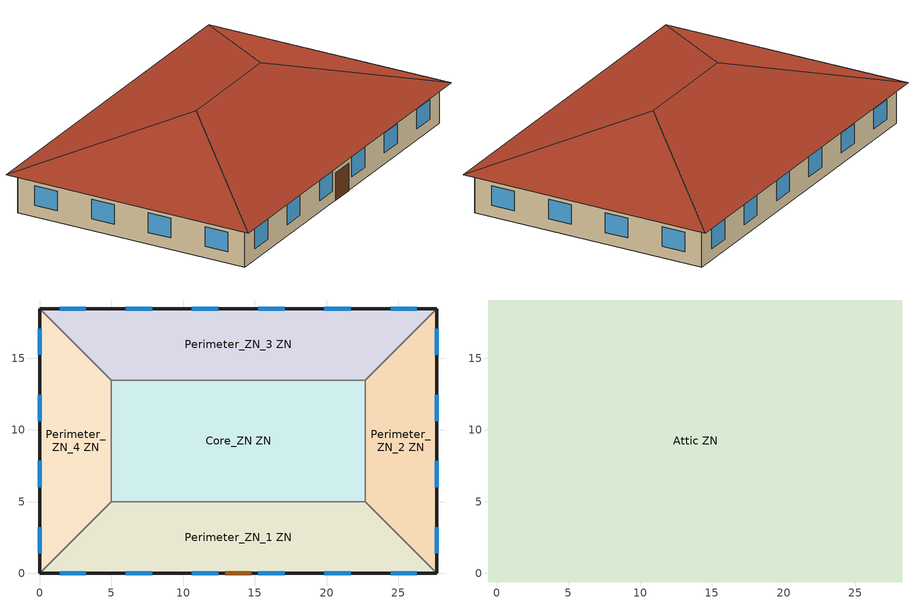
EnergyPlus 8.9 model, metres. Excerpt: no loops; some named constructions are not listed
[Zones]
Core_ZN ZN
 floor ground (Typical Insulated Carpeted 6in Slab Floor): 22.69,13.46 22.69,5 5,5 5,13.46 z0
 wall to Perimeter_ZN_2 ZN (Typical Interior Wall): 22.69,5 22.69,13.46 z0:3.05
 wall to Perimeter_ZN_3 ZN (Typical Interior Wall): 22.69,13.46 5,13.46 z0:3.05
 wall to Perimeter_ZN_1 ZN (Typical Interior Wall): 5,5 22.69,5 z0:3.05
 wall to Perimeter_ZN_4 ZN (Typical Interior Wall): 5,13.46 5,5 z0:3.05
Perimeter_ZN_1 ZN
 floor ground (Typical Insulated Carpeted 6in Slab Floor): 22.69,5 27.69,0 0,0 5,5 z0
 wall outside (Typical Insulated Wood Framed Exterior Wall R-11.24): 0,0 27.69,0 z0:3.05
 wall to Perimeter_ZN_2 ZN (Typical Interior Wall): 27.69,0 22.69,5 z0:3.05
 wall to Perimeter_ZN_4 ZN (Typical Interior Wall): 5,5 0,0 z0:3.05
 window (U 0.57 SHGC 0.49 Dbl Blue 6mm/6mm Air): 1.39,0 3.22,0 / 6.01,0 7.84,0 / 10.62,0 12.45,0 / 15.24,0 17.07,0 / 19.85,0 21.68,0 / 24.47,0 26.3,0 z0.9:2.42
 door (Typical Insulated Metal Door R-1.43): 12.93,0 14.76,0 z0:2.13
Perimeter_ZN_2 ZN
 floor ground (Typical Insulated Carpeted 6in Slab Floor): 27.69,18.46 27.69,0 22.69,5 22.69,13.46 z0
 wall outside (Typical Insulated Wood Framed Exterior Wall R-11.24): 27.69,0 27.69,18.46 z0:3.05
 wall to Perimeter_ZN_3 ZN (Typical Interior Wall): 27.69,18.46 22.69,13.46 z0:3.05
 window (U 0.57 SHGC 0.49 Dbl Blue 6mm/6mm Air): 27.69,1.39 27.69,3.22 / 27.69,6.01 27.69,7.84 / 27.69,10.62 27.69,12.45 / 27.69,15.24 27.69,17.07 z0.9:2.42
Perimeter_ZN_3 ZN
 floor ground (Typical Insulated Carpeted 6in Slab Floor): 27.69,18.46 22.69,13.46 5,13.46 0,18.46 z0
 wall outside (Typical Insulated Wood Framed Exterior Wall R-11.24): 27.69,18.46 0,18.46 z0:3.05
 wall to Perimeter_ZN_4 ZN (Typical Interior Wall): 0,18.46 5,13.46 z0:3.05
 window (U 0.57 SHGC 0.49 Dbl Blue 6mm/6mm Air): 26.3,18.46 24.47,18.46 / 21.68,18.46 19.85,18.46 / 17.07,18.46 15.24,18.46 / 12.45,18.46 10.62,18.46 / 7.84,18.46 6.01,18.46 / 3.22,18.46 1.39,18.46 z0.9:2.42
Perimeter_ZN_4 ZN
 floor ground (Typical Insulated Carpeted 6in Slab Floor): 0,18.46 5,13.46 5,5 0,0 z0
 wall outside (Typical Insulated Wood Framed Exterior Wall R-11.24): 0,18.46 0,0 z0:3.05
 window (U 0.57 SHGC 0.49 Dbl Blue 6mm/6mm Air): 0,17.07 0,15.24 / 0,12.45 0,10.62 / 0,7.84 0,6.01 / 0,3.22 0,1.39 z0.9:2.42
Attic ZN
 floor outside (Typical Insulated Exterior Mass Floor R-13.51): 28.29,19.06 28.29,-0.6 27.69,0 27.69,18.46 z3.05; 28.29,19.06 27.69,18.46 0,18.46 -0.6,19.06 z3.05; 27.69,0 28.29,-0.6 -0.6,-0.6 0,0 z3.05; -0.6,19.06 0,18.46 0,0 -0.6,-0.6 z3.05
 floor to Core_ZN ZN (Typical Interior Floor): 22.69,13.46 22.69,5 5,5 5,13.46 z3.05
 floor to Perimeter_ZN_2 ZN (Typical Interior Floor): 27.69,18.46 27.69,0 22.69,5 22.69,13.46 z3.05
 floor to Perimeter_ZN_3 ZN (Typical Interior Floor): 27.69,18.46 22.69,13.46 5,13.46 0,18.46 z3.05
 floor to Perimeter_ZN_1 ZN (Typical Interior Floor): 22.69,5 27.69,0 0,0 5,5 z3.05
 floor to Perimeter_ZN_4 ZN (Typical Interior Floor): 0,18.46 5,13.46 5,5 0,0 z3.05
 roof outside (Typical Wood Joist Attic Floor R-29.41): 18.46,9.23,6.33 28.29,-0.6,3.05 28.29,19.06,3.05; 18.46,9.23,6.33 28.29,19.06,3.05 -0.6,19.06,3.05 9.23,9.23,6.33; 9.23,9.23,6.33 -0.6,-0.6,3.05 28.29,-0.6,3.05 18.46,9.23,6.33; 9.23,9.23,6.33 -0.6,19.06,3.05 -0.6,-0.6,3.05
[MaterialProperty:GlazingSpectralData] Wavelength 1 {micron}=0.3; transmittance 1=0; front reflectance 1=0.04; back reflectance 1=0.04; Wavelength 2 {micron}=0.305; transmittance 2=0; front reflectance 2=0.04; back reflectance 2=0.04; Wavelength 3 {micron}=0.31; transmittance 3=0; front reflectance 3=0.04; back reflectance 3=0.04; Wavelength 4 {micron}=0.315; transmittance 4=0; front reflectance 4=0.04; back reflectance 4=0.04; Wavelength 5 {micron}=0.32; transmittance 5=0; front reflectance 5=0.04; back reflectance 5=0.04; Wavelength 6 {micron}=0.325; transmittance 6=0; front reflectance 6=0.04; back reflectance 6=0.04; Wavelength 7 {micron}=0.33; transmittance 7=0; front reflectance 7=0.04; back reflectance 7=0.04; Wavelength 8 {micron}=0.335; transmittance 8=0; front reflectance 8=0.04; back reflectance 8=0.04; Wavelength 9 {micron}=0.34; transmittance 9=0; front reflectance 9=0.04; back reflectance 9=0.04; Wavelength 10 {micron}=0.345; transmittance 10=0; front reflectance 10=0.04; back reflectance 10=0.04; Wavelength 11 {micron}=0.35; transmittance 11=0; front reflectance 11=0.04; back reflectance 11=0.04; Wavelength 12 {micron}=0.355; front reflectance 12=0.04; back reflectance 12=0.04; Wavelength 13 {micron}=0.36; front reflectance 13=0.04; back reflectance 13=0.04; Wavelength 14 {micron}=0.365; front reflectance 14=0.04; back reflectance 14=0.04; Wavelength 15 {micron}=0.37; front reflectance 15=0.04; back reflectance 15=0.04; Wavelength 16 {micron}=0.375; front reflectance 16=0.04; back reflectance 16=0.04; Wavelength 17 {micron}=0.38; front reflectance 17=0.04; back reflectance 17=0.04; Wavelength 18 {micron}=0.385; Wavelength 19 {micron}=0.39; Wavelength 20 {micron}=0.395; Wavelength 21 {micron}=0.4; Wavelength 22 {micron}=0.405; Wavelength 23 {micron}=0.41; Wavelength 24 {micron}=0.415; Wavelength 25 {micron}=0.42; Wavelength 26 {micron}=0.425; Wavelength 27 {micron}=0.43; Wavelength 28 {micron}=0.435; Wavelength 29 {micron}=0.44; Wavelength 30 {micron}=0.445; Wavelength 31 {micron}=0.45; Wavelength 32 {micron}=0.455; Wavelength 33 {micron}=0.46; Wavelength 34 {micron}=0.465; Wavelength 35 {micron}=0.47; Wavelength 36 {micron}=0.475; Wavelength 37 {micron}=0.48; Wavelength 38 {micron}=0.485; Wavelength 39 {micron}=0.49; Wavelength 40 {micron}=0.495; Wavelength 41 {micron}=0.5; Wavelength 42 {micron}=0.505; Wavelength 43 {micron}=0.51; Wavelength 44 {micron}=0.515; Wavelength 45 {micron}=0.52; Wavelength 46 {micron}=0.525; Wavelength 47 {micron}=0.53; Wavelength 48 {micron}=0.535; Wavelength 49 {micron}=0.54; Wavelength 50 {micron}=0.545; Wavelength 51 {micron}=0.55; Wavelength 52 {micron}=0.555; Wavelength 53 {micron}=0.56; Wavelength 54 {micron}=0.565; Wavelength 55 {micron}=0.57; Wavelength 56 {micron}=0.575; Wavelength 57 {micron}=0.58; Wavelength 58 {micron}=0.585; Wavelength 59 {micron}=0.59; Wavelength 60 {micron}=0.595; Wavelength 61 {micron}=0.6; Wavelength 62 {micron}=0.605; Wavelength 63 {micron}=0.61; Wavelength 64 {micron}=0.615; Wavelength 65 {micron}=0.62; Wavelength 66 {micron}=0.625; Wavelength 67 {micron}=0.63; Wavelength 68 {micron}=0.635; Wavelength 69 {micron}=0.64; Wavelength 70 {micron}=0.645; Wavelength 71 {micron}=0.65; Wavelength 72 {micron}=0.655; Wavelength 73 {micron}=0.66; Wavelength 74 {micron}=0.665; Wavelength 75 {micron}=0.67; Wavelength 76 {micron}=0.675; Wavelength 77 {micron}=0.68; Wavelength 78 {micron}=0.685; Wavelength 79 {micron}=0.69; Wavelength 80 {micron}=0.695; Wavelength 81 {micron}=0.7; Wavelength 82 {micron}=0.705; Wavelength 83 {micron}=0.71; Wavelength 84 {micron}=0.715; front reflectance 84=0.064; back reflectance 84=0.064; Wavelength 85 {micron}=0.72; front reflectance 85=0.064; back reflectance 85=0.064; Wavelength 86 {micron}=0.725; Wavelength 87 {micron}=0.73; Wavelength 88 {micron}=0.735; Wavelength 89 {micron}=0.74; front reflectance 89=0.065; back reflectance 89=0.065; Wavelength 90 {micron}=0.745; front reflectance 90=0.065; back reflectance 90=0.065; Wavelength 91 {micron}=0.75; front reflectance 91=0.065; back reflectance 91=0.065; Wavelength 92 {micron}=0.755; Wavelength 93 {micron}=0.76; Wavelength 94 {micron}=0.765; front reflectance 94=0.066; back reflectance 94=0.066; Wavelength 95 {micron}=0.77; front reflectance 95=0.066; back reflectance 95=0.066; Wavelength 96 {micron}=0.775; front reflectance 96=0.066; back reflectance 96=0.066; Wavelength 97 {micron}=0.78; front reflectance 97=0.066; back reflectance 97=0.066; Wavelength 98 {micron}=0.785; Wavelength 99 {micron}=0.79; Wavelength 100 {micron}=0.795; front reflectance 100=0.067; back reflectance 100=0.067; Wavelength 101 {micron}=0.8; front reflectance 101=0.067; back reflectance 101=0.067; Wavelength 102 {micron}=0.805; front reflectance 102=0.067; back reflectance 102=0.067; Wavelength 103 {micron}=0.81; front reflectance 103=0.067; back reflectance 103=0.067; Wavelength 104 {micron}=0.815; front reflectance 104=0.067; back reflectance 104=0.067; Wavelength 105 {micron}=0.82; front reflectance 105=0.067; back reflectance 105=0.067; Wavelength 106 {micron}=0.825; front reflectance 106=0.067; back reflectance 106=0.067; Wavelength 107 {micron}=0.83; front reflectance 107=0.067; back reflectance 107=0.067; Wavelength 108 {micron}=0.835; front reflectance 108=0.067; back reflectance 108=0.067; Wavelength 109 {micron}=0.84; front reflectance 109=0.067; back reflectance 109=0.067; Wavelength 110 {micron}=0.845; front reflectance 110=0.067; back reflectance 110=0.067; Wavelength 111 {micron}=0.85; front reflectance 111=0.067; back reflectance 111=0.067; Wavelength 112 {micron}=0.855; front reflectance 112=0.067; back reflectance 112=0.067; Wavelength 113 {micron}=0.86; front reflectance 113=0.067; back reflectance 113=0.067; Wavelength 114 {micron}=0.865; front reflectance 114=0.067; back reflectance 114=0.067; Wavelength 115 {micron}=0.87; front reflectance 115=0.067; back reflectance 115=0.067; Wavelength 116 {micron}=0.875; front reflectance 116=0.067; back reflectance 116=0.067; Wavelength 117 {micron}=0.88; Wavelength 118 {micron}=0.885; Wavelength 119 {micron}=0.89; front reflectance 119=0.066; back reflectance 119=0.066; Wavelength 120 {micron}=0.895; front reflectance 120=0.066; back reflectance 120=0.066; Wavelength 121 {micron}=0.9; front reflectance 121=0.066; back reflectance 121=0.066; Wavelength 122 {micron}=0.905; front reflectance 122=0.066; back reflectance 122=0.066; Wavelength 123 {micron}=0.91; front reflectance 123=0.066; back reflectance 123=0.066; Wavelength 124 {micron}=0.915; Wavelength 125 {micron}=0.92; front reflectance 125=0.065; back reflectance 125=0.065; Wavelength 126 {micron}=0.925; front reflectance 126=0.065; back reflectance 126=0.065; Wavelength 127 {micron}=0.93; front reflectance 127=0.065; back reflectance 127=0.065; Wavelength 128 {micron}=0.935; front reflectance 128=0.065; back reflectance 128=0.065; Wavelength 129 {micron}=0.94; front reflectance 129=0.065; back reflectance 129=0.065; Wavelength 130 {micron}=0.945; Wavelength 131 {micron}=0.95; Wavelength 132 {micron}=0.955; front reflectance 132=0.064; back reflectance 132=0.064; Wavelength 133 {micron}=0.96; front reflectance 133=0.064; back reflectance 133=0.064; Wavelength 134 {micron}=0.965; front reflectance 134=0.064; back reflectance 134=0.064; Wavelength 135 {micron}=0.97; front reflectance 135=0.064; back reflectance 135=0.064; Wavelength 136 {micron}=0.975; Wavelength 137 {micron}=0.98; Wavelength 138 {micron}=0.985; Wavelength 139 {micron}=0.99; front reflectance 139=0.063; back reflectance 139=0.063; Wavelength 140 {micron}=0.995; front reflectance 140=0.063; back reflectance 140=0.063; Wavelength 141 {micron}=1; Wavelength 142 {micron}=1.005; Wavelength 143 {micron}=1.01; Wavelength 144 {micron}=1.015; Wavelength 145 {micron}=1.02; Wavelength 146 {micron}=1.025; Wavelength 147 {micron}=1.03; Wavelength 148 {micron}=1.035; Wavelength 149 {micron}=1.04; Wavelength 150 {micron}=1.045; front reflectance 150=0.063; back reflectance 150=0.063; Wavelength 151 {micron}=1.05; front reflectance 151=0.063; back reflectance 151=0.063; Wavelength 152 {micron}=1.055; Wavelength 153 {micron}=1.06; Wavelength 154 {micron}=1.065; Wavelength 155 {micron}=1.07; front reflectance 155=0.064; back reflectance 155=0.064; Wavelength 156 {micron}=1.075; front reflectance 156=0.064; back reflectance 156=0.064; Wavelength 157 {micron}=1.08; front reflectance 157=0.064; back reflectance 157=0.064; Wavelength 158 {micron}=1.085; front reflectance 158=0.064; back reflectance 158=0.064; Wavelength 159 {micron}=1.09; Wavelength 160 {micron}=1.095; front reflectance 160=0.065; back reflectance 160=0.065; Wavelength 161 {micron}=1.1; front reflectance 161=0.065; back reflectance 161=0.065; Wavelength 162 {micron}=1.105; front reflectance 162=0.065; back reflectance 162=0.065; Wavelength 163 {micron}=1.11; front reflectance 163=0.065; back reflectance 163=0.065; Wavelength 164 {micron}=1.115; front reflectance 164=0.065; back reflectance 164=0.065; Wavelength 165 {micron}=1.12; transmittance 165=0.638; front reflectance 165=0.066; back reflectance 165=0.066; Wavelength 166 {micron}=1.125; transmittance 166=0.639; front reflectance 166=0.066; back reflectance 166=0.066; Wavelength 167 {micron}=1.13; transmittance 167=0.64; front reflectance 167=0.066; back reflectance 167=0.066; Wavelength 168 {micron}=1.135; transmittance 168=0.638; front reflectance 168=0.066; back reflectance 168=0.066; Wavelength 169 {micron}=1.14; transmittance 169=0.638; front reflectance 169=0.066; back reflectance 169=0.066; Wavelength 170 {micron}=1.145; transmittance 170=0.637; front reflectance 170=0.065; back reflectance 170=0.065; Wavelength 171 {micron}=1.15; transmittance 171=0.634; front reflectance 171=0.065; back reflectance 171=0.065; Wavelength 172 {micron}=1.155; transmittance 172=0.632; front reflectance 172=0.065; back reflectance 172=0.065; Wavelength 173 {micron}=1.16; transmittance 173=0.632; front reflectance 173=0.065; back reflectance 173=0.065; Wavelength 174 {micron}=1.165; transmittance 174=0.631; front reflectance 174=0.065; back reflectance 174=0.065; Wavelength 175 {micron}=1.17; transmittance 175=0.627; front reflectance 175=0.065; back reflectance 175=0.065; Wavelength 176 {micron}=1.175; transmittance 176=0.624; front reflectance 176=0.065; back reflectance 176=0.065; Wavelength 177 {micron}=1.18; transmittance 177=0.618; front reflectance 177=0.065; back reflectance 177=0.065; Wavelength 178 {micron}=1.185; transmittance 178=0.611; front reflectance 178=0.064; back reflectance 178=0.064; Wavelength 179 {micron}=1.19; transmittance 179=0.601; front reflectance 179=0.064; back reflectance 179=0.064; Wavelength 180 {micron}=1.195; transmittance 180=0.6; front reflectance 180=0.064; back reflectance 180=0.064; Wavelength 181 {micron}=1.2; transmittance 181=0.605; front reflectance 181=0.064; back reflectance 181=0.064; Wavelength 182 {micron}=1.205; transmittance 182=0.611; front reflectance 182=0.064; back reflectance 182=0.064; Wavelength 183 {micron}=1.21; transmittance 183=0.619; front reflectance 183=0.065; back reflectance 183=0.065; Wavelength 184 {micron}=1.215; transmittance 184=0.625; front reflectance 184=0.065; back reflectance 184=0.065; Wavelength 185 {micron}=1.22; transmittance 185=0.634; front reflectance 185=0.065; back reflectance 185=0.065; Wavelength 186 {micron}=1.225; transmittance 186=0.64; front reflectance 186=0.066; back reflectance 186=0.066; Wavelength 187 {micron}=1.23; transmittance 187=0.644; front reflectance 187=0.066; back reflectance 187=0.066; Wavelength 188 {micron}=1.235; transmittance 188=0.647; front reflectance 188=0.066; back reflectance 188=0.066; Wavelength 189 {micron}=1.24; transmittance 189=0.65; front reflectance 189=0.066; back reflectance 189=0.066; Wavelength 190 {micron}=1.245; transmittance 190=0.653; front reflectance 190=0.066; back reflectance 190=0.066; Wavelength 191 {micron}=1.25; transmittance 191=0.656; front reflectance 191=0.066; back reflectance 191=0.066; Wavelength 192 {micron}=1.255; transmittance 192=0.658; front reflectance 192=0.066; back reflectance 192=0.066; Wavelength 193 {micron}=1.26; transmittance 193=0.661; front reflectance 193=0.066; back reflectance 193=0.066; Wavelength 194 {micron}=1.265; transmittance 194=0.662; front reflectance 194=0.066; back reflectance 194=0.066; Wavelength 195 {micron}=1.27; transmittance 195=0.667; front reflectance 195=0.067; back reflectance 195=0.067; Wavelength 196 {micron}=1.275; transmittance 196=0.668; front reflectance 196=0.067; back reflectance 196=0.067; Wavelength 197 {micron}=1.28; transmittance 197=0.671; front reflectance 197=0.067; back reflectance 197=0.067; Wavelength 198 {micron}=1.285; transmittance 198=0.675; front reflectance 198=0.067; back reflectance 198=0.067; Wavelength 199 {micron}=1.29; transmittance 199=0.678; front reflectance 199=0.067; back reflectance 199=0.067; Wavelength 200 {micron}=1.295; transmittance 200=0.679; front reflectance 200=0.067; back reflectance 200=0.067; Wavelength 201 {micron}=1.3; transmittance 201=0.682; front reflectance 201=0.067; back reflectance 201=0.067; Wavelength 202 {micron}=1.305; transmittance 202=0.684; front reflectance 202=0.067; back reflectance 202=0.067; Wavelength 203 {micron}=1.31; transmittance 203=0.687; front reflectance 203=0.067; back reflectance 203=0.067; Wavelength 204 {micron}=1.315; transmittance 204=0.689; front reflectance 204=0.068; back reflectance 204=0.068; Wavelength 205 {micron}=1.32; transmittance 205=0.692; front reflectance 205=0.068; back reflectance 205=0.068; Wavelength 206 {micron}=1.325; transmittance 206=0.693; front reflectance 206=0.068; back reflectance 206=0.068; Wavelength 207 {micron}=1.33; transmittance 207=0.695; front reflectance 207=0.068; back reflectance 207=0.068; Wavelength 208 {micron}=1.335; transmittance 208=0.697; front reflectance 208=0.068; back reflectance 208=0.068; Wavelength 209 {micron}=1.34; transmittance 209=0.698; front reflectance 209=0.068; back reflectance 209=0.068; Wavelength 210 {micron}=1.345; transmittance 210=0.698; front reflectance 210=0.068; back reflectance 210=0.068; Wavelength 211 {micron}=1.35; transmittance 211=0.698; front reflectance 211=0.068; back reflectance 211=0.068; Wavelength 212 {micron}=1.355; transmittance 212=0.695; front reflectance 212=0.068; back reflectance 212=0.068; Wavelength 213 {micron}=1.36; transmittance 213=0.692; front reflectance 213=0.068; back reflectance 213=0.068; Wavelength 214 {micron}=1.365; transmittance 214=0.692; front reflectance 214=0.068; back reflectance 214=0.068; Wavelength 215 {micron}=1.37; transmittance 215=0.687; front reflectance 215=0.067; back reflectance 215=0.067; Wavelength 216 {micron}=1.375; transmittance 216=0.682; front reflectance 216=0.067; back reflectance 216=0.067; Wavelength 217 {micron}=1.38; transmittance 217=0.676; front reflectance 217=0.067; back reflectance 217=0.067; Wavelength 218 {micron}=1.385; transmittance 218=0.678; front reflectance 218=0.067; back reflectance 218=0.067; Wavelength 219 {micron}=1.39; transmittance 219=0.676; front reflectance 219=0.067; back reflectance 219=0.067; Wavelength 220 {micron}=1.395; transmittance 220=0.675; front reflectance 220=0.067; back reflectance 220=0.067; Wavelength 221 {micron}=1.4; transmittance 221=0.676; front reflectance 221=0.067; back reflectance 221=0.067; Wavelength 222 {micron}=1.405; transmittance 222=0.675; front reflectance 222=0.067; back reflectance 222=0.067; Wavelength 223 {micron}=1.41; transmittance 223=0.671; front reflectance 223=0.067; back reflectance 223=0.067; Wavelength 224 {micron}=1.415; transmittance 224=0.67; front reflectance 224=0.067; back reflectance 224=0.067; Wavelength 225 {micron}=1.42; transmittance 225=0.673; front reflectance 225=0.067; back reflectance 225=0.067; Wavelength 226 {micron}=1.425; transmittance 226=0.671; front reflectance 226=0.067; back reflectance 226=0.067; Wavelength 227 {micron}=1.43; transmittance 227=0.668; front reflectance 227=0.067; back reflectance 227=0.067; Wavelength 228 {micron}=1.435; transmittance 228=0.67; front reflectance 228=0.067; back reflectance 228=0.067; Wavelength 229 {micron}=1.44; transmittance 229=0.67; front reflectance 229=0.067; back reflectance 229=0.067; Wavelength 230 {micron}=1.445; transmittance 230=0.668; front reflectance 230=0.067; back reflectance 230=0.067; Wavelength 231 {micron}=1.45; transmittance 231=0.67; front reflectance 231=0.067; back reflectance 231=0.067; Wavelength 232 {micron}=1.455; transmittance 232=0.67; front reflectance 232=0.067; back reflectance 232=0.067; Wavelength 233 {micron}=1.46; transmittance 233=0.673; front reflectance 233=0.067; back reflectance 233=0.067; Wavelength 234 {micron}=1.465; transmittance 234=0.676; front reflectance 234=0.067; back reflectance 234=0.067; Wavelength 235 {micron}=1.47; transmittance 235=0.681; front reflectance 235=0.067; back reflectance 235=0.067; Wavelength 236 {micron}=1.475; transmittance 236=0.684; front reflectance 236=0.067; back reflectance 236=0.067; Wavelength 237 {micron}=1.48; transmittance 237=0.689; front reflectance 237=0.068; back reflectance 237=0.068; Wavelength 238 {micron}=1.485; transmittance 238=0.69; front reflectance 238=0.068; back reflectance 238=0.068; Wavelength 239 {micron}=1.49; transmittance 239=0.695; front reflectance 239=0.068; back reflectance 239=0.068; Wavelength 240 {micron}=1.495; transmittance 240=0.698; front reflectance 240=0.068; back reflectance 240=0.068; Wavelength 241 {micron}=1.5; transmittance 241=0.703; front reflectance 241=0.068; back reflectance 241=0.068; Wavelength 242 {micron}=1.505; transmittance 242=0.706; front reflectance 242=0.068; back reflectance 242=0.068; Wavelength 243 {micron}=1.51; transmittance 243=0.711; front reflectance 243=0.068; back reflectance 243=0.068; Wavelength 244 {micron}=1.515; transmittance 244=0.714; front reflectance 244=0.069; back reflectance 244=0.069; Wavelength 245 {micron}=1.52; transmittance 245=0.718; front reflectance 245=0.069; back reflectance 245=0.069; Wavelength 246 {micron}=1.525; transmittance 246=0.719; front reflectance 246=0.069; back reflectance 246=0.069; Wavelength 247 {micron}=1.53; transmittance 247=0.724; front reflectance 247=0.069; back reflectance 247=0.069; Wavelength 248 {micron}=1.535; transmittance 248=0.724; front reflectance 248=0.069; back reflectance 248=0.069; Wavelength 249 {micron}=1.54; transmittance 249=0.728; front reflectance 249=0.069; back reflectance 249=0.069; Wavelength 250 {micron}=1.545; transmittance 250=0.728; front reflectance 250=0.069; back reflectance 250=0.069; Wavelength 251 {micron}=1.55; transmittance 251=0.728; front reflectance 251=0.069; back reflectance 251=0.069; Wavelength 252 {micron}=1.555; transmittance 252=0.728; front reflectance 252=0.069; back reflectance 252=0.069; Wavelength 253 {micron}=1.56; transmittance 253=0.728; front reflectance 253=0.069; back reflectance 253=0.069; Wavelength 254 {micron}=1.565; transmittance 254=0.728; front reflectance 254=0.069; back reflectance 254=0.069; Wavelength 255 {micron}=1.57; transmittance 255=0.728; front reflectance 255=0.069; back reflectance 255=0.069; Wavelength 256 {micron}=1.575; transmittance 256=0.728; front reflectance 256=0.069; back reflectance 256=0.069; Wavelength 257 {micron}=1.58; transmittance 257=0.729; front reflectance 257=0.069; back reflectance 257=0.069; Wavelength 258 {micron}=1.585; transmittance 258=0.731; front reflectance 258=0.069; back reflectance 258=0.069; Wavelength 259 {micron}=1.59; transmittance 259=0.733; front reflectance 259=0.069; back reflectance 259=0.069; Wavelength 260 {micron}=1.595; transmittance 260=0.735; front reflectance 260=0.069; back reflectance 260=0.069; Wavelength 261 {micron}=1.6; transmittance 261=0.736; front reflectance 261=0.069; back reflectance 261=0.069; Wavelength 262 {micron}=1.605; transmittance 262=0.738; front reflectance 262=0.07; back reflectance 262=0.07; Wavelength 263 {micron}=1.61; transmittance 263=0.74; front reflectance 263=0.07; back reflectance 263=0.07; Wavelength 264 {micron}=1.615; transmittance 264=0.741; front reflectance 264=0.07; back reflectance 264=0.07; Wavelength 265 {micron}=1.62; transmittance 265=0.741; front reflectance 265=0.07; back reflectance 265=0.07; Wavelength 266 {micron}=1.625; transmittance 266=0.741; front reflectance 266=0.07; back reflectance 266=0.07; Wavelength 267 {micron}=1.63; transmittance 267=0.741; front reflectance 267=0.07; back reflectance 267=0.07; Wavelength 268 {micron}=1.635; transmittance 268=0.741; front reflectance 268=0.07; back reflectance 268=0.07; Wavelength 269 {micron}=1.64; transmittance 269=0.741; front reflectance 269=0.07; back reflectance 269=0.07; Wavelength 270 {micron}=1.645; transmittance 270=0.743; front reflectance 270=0.07; back reflectance 270=0.07; Wavelength 271 {micron}=1.65; transmittance 271=0.741; front reflectance 271=0.07; back reflectance 271=0.07; Wavelength 272 {micron}=1.655; transmittance 272=0.74; front reflectance 272=0.07; back reflectance 272=0.07; Wavelength 273 {micron}=1.66; transmittance 273=0.736; front reflectance 273=0.069; back reflectance 273=0.069; Wavelength 274 {micron}=1.665; transmittance 274=0.735; front reflectance 274=0.069; back reflectance 274=0.069; Wavelength 275 {micron}=1.67; transmittance 275=0.724; front reflectance 275=0.069; back reflectance 275=0.069; Wavelength 276 {micron}=1.675; transmittance 276=0.716; front reflectance 276=0.069; back reflectance 276=0.069; Wavelength 277 {micron}=1.68; transmittance 277=0.698; front reflectance 277=0.068; back reflectance 277=0.068; Wavelength 278 {micron}=1.685; transmittance 278=0.673; front reflectance 278=0.067; back reflectance 278=0.067; Wavelength 279 {micron}=1.69; transmittance 279=0.608; front reflectance 279=0.064; back reflectance 279=0.064; Wavelength 280 {micron}=1.695; transmittance 280=0.574; front reflectance 280=0.063; back reflectance 280=0.063; Wavelength 281 {micron}=1.7; transmittance 281=0.521; front reflectance 281=0.061; back reflectance 281=0.061; Wavelength 282 {micron}=1.705; transmittance 282=0.493; front reflectance 282=0.06; back reflectance 282=0.06; Wavelength 283 {micron}=1.71; transmittance 283=0.499; front reflectance 283=0.06; back reflectance 283=0.06; Wavelength 284 {micron}=1.715; transmittance 284=0.507; front reflectance 284=0.06; back reflectance 284=0.06; Wavelength 285 {micron}=1.72; transmittance 285=0.512; front reflectance 285=0.06; back reflectance 285=0.06; Wavelength 286 {micron}=1.725; transmittance 286=0.526; front reflectance 286=0.061; back reflectance 286=0.061; Wavelength 287 {micron}=1.73; transmittance 287=0.548; front reflectance 287=0.062; back reflectance 287=0.062; Wavelength 288 {micron}=1.735; transmittance 288=0.546; front reflectance 288=0.062; back reflectance 288=0.062; Wavelength 289 {micron}=1.74; transmittance 289=0.533; front reflectance 289=0.061; back reflectance 289=0.061; Wavelength 290 {micron}=1.745; transmittance 290=0.527; front reflectance 290=0.061; back reflectance 290=0.061; Wavelength 291 {micron}=1.75; transmittance 291=0.522; front reflectance 291=0.061; back reflectance 291=0.061; Wavelength 292 {micron}=1.755; transmittance 292=0.53; front reflectance 292=0.061; back reflectance 292=0.061; Wavelength 293 {micron}=1.76; transmittance 293=0.552; front reflectance 293=0.062; back reflectance 293=0.062; Wavelength 294 {micron}=1.765; transmittance 294=0.568; front reflectance 294=0.063; back reflectance 294=0.063; Wavelength 295 {micron}=1.77; transmittance 295=0.589; front reflectance 295=0.064; back reflectance 295=0.064; Wavelength 296 {micron}=1.775; transmittance 296=0.6; front reflectance 296=0.064; back reflectance 296=0.064; Wavelength 297 {micron}=1.78; transmittance 297=0.619; front reflectance 297=0.065; back reflectance 297=0.065; Wavelength 298 {micron}=1.785; transmittance 298=0.625; front reflectance 298=0.065; back reflectance 298=0.065; Wavelength 299 {micron}=1.79; transmittance 299=0.63; front reflectance 299=0.065; back reflectance 299=0.065; Wavelength 300 {micron}=1.795; transmittance 300=0.632; front reflectance 300=0.065; back reflectance 300=0.065; Wavelength 301 {micron}=1.8; transmittance 301=0.635; front reflectance 301=0.065; back reflectance 301=0.065; Wavelength 302 {micron}=1.805; transmittance 302=0.637; front reflectance 302=0.065; back reflectance 302=0.065; Wavelength 303 {micron}=1.81; transmittance 303=0.638; front reflectance 303=0.066; back reflectance 303=0.066; Wavelength 304 {micron}=1.815; transmittance 304=0.638; front reflectance 304=0.066; back reflectance 304=0.066; Wavelength 305 {micron}=1.82; transmittance 305=0.638; front reflectance 305=0.066; back reflectance 305=0.066; Wavelength 306 {micron}=1.825; transmittance 306=0.64; front reflectance 306=0.066; back reflectance 306=0.066; Wavelength 307 {micron}=1.83; transmittance 307=0.646; front reflectance 307=0.066; back reflectance 307=0.066; Wavelength 308 {micron}=1.835; transmittance 308=0.649; front reflectance 308=0.066; back reflectance 308=0.066; Wavelength 309 {micron}=1.84; transmittance 309=0.656; front reflectance 309=0.066; back reflectance 309=0.066; Wavelength 310 {micron}=1.845; transmittance 310=0.658; front reflectance 310=0.066; back reflectance 310=0.066; Wavelength 311 {micron}=1.85; transmittance 311=0.667; front reflectance 311=0.067; back reflectance 311=0.067; Wavelength 312 {micron}=1.855; transmittance 312=0.673; front reflectance 312=0.067; back reflectance 312=0.067; Wavelength 313 {micron}=1.86; transmittance 313=0.681; front reflectance 313=0.067; back reflectance 313=0.067; Wavelength 314 {micron}=1.865; transmittance 314=0.681; front reflectance 314=0.067; back reflectance 314=0.067; Wavelength 315 {micron}=1.87; transmittance 315=0.684; front reflectance 315=0.067; back reflectance 315=0.067; Wavelength 316 {micron}=1.875; transmittance 316=0.687; front reflectance 316=0.067; back reflectance 316=0.067; Wavelength 317 {micron}=1.88; transmittance 317=0.687; front reflectance 317=0.067; back reflectance 317=0.067; Wavelength 318 {micron}=1.885; transmittance 318=0.685; front reflectance 318=0.067; back reflectance 318=0.067; Wavelength 319 {micron}=1.89; transmittance 319=0.685; front reflectance 319=0.067; back reflectance 319=0.067; Wavelength 320 {micron}=1.895; transmittance 320=0.685; front reflectance 320=0.067; back reflectance 320=0.067; Wavelength 321 {micron}=1.9; transmittance 321=0.689; front reflectance 321=0.068; back reflectance 321=0.068; Wavelength 322 {micron}=1.905; transmittance 322=0.682; front reflectance 322=0.067; back reflectance 322=0.067; Wavelength 323 {micron}=1.91; transmittance 323=0.682; front reflectance 323=0.067; back reflectance 323=0.067; Wavelength 324 {micron}=1.915; transmittance 324=0.679; front reflectance 324=0.067; back reflectance 324=0.067; Wavelength 325 {micron}=1.92; transmittance 325=0.681; front reflectance 325=0.067; back reflectance 325=0.067; Wavelength 326 {micron}=1.925; transmittance 326=0.678; front reflectance 326=0.067; back reflectance 326=0.067; Wavelength 327 {micron}=1.93; transmittance 327=0.679; front reflectance 327=0.067; back reflectance 327=0.067; Wavelength 328 {micron}=1.935; transmittance 328=0.679; front reflectance 328=0.067; back reflectance 328=0.067; Wavelength 329 {micron}=1.94; transmittance 329=0.679; front reflectance 329=0.067; back reflectance 329=0.067; Wavelength 330 {micron}=1.945; transmittance 330=0.681; front reflectance 330=0.067; back reflectance 330=0.067; Wavelength 331 {micron}=1.95; transmittance 331=0.684; front reflectance 331=0.067; back reflectance 331=0.067; Wavelength 332 {micron}=1.955; transmittance 332=0.685; front reflectance 332=0.067; back reflectance 332=0.067; Wavelength 333 {micron}=1.96; transmittance 333=0.687; front reflectance 333=0.067; back reflectance 333=0.067; Wavelength 334 {micron}=1.965; transmittance 334=0.685; front reflectance 334=0.067; back reflectance 334=0.067; Wavelength 335 {micron}=1.97; transmittance 335=0.685; front reflectance 335=0.067; back reflectance 335=0.067; Wavelength 336 {micron}=1.975; transmittance 336=0.687; front reflectance 336=0.067; back reflectance 336=0.067; Wavelength 337 {micron}=1.98; transmittance 337=0.684; front reflectance 337=0.067; back reflectance 337=0.067; Wavelength 338 {micron}=1.985; transmittance 338=0.684; front reflectance 338=0.067; back reflectance 338=0.067; Wavelength 339 {micron}=1.99; transmittance 339=0.682; front reflectance 339=0.067; back reflectance 339=0.067; Wavelength 340 {micron}=1.995; transmittance 340=0.681; front reflectance 340=0.067; back reflectance 340=0.067; Wavelength 341 {micron}=2; transmittance 341=0.678; front reflectance 341=0.067; back reflectance 341=0.067; Wavelength 342 {micron}=2.005; transmittance 342=0.673; front reflectance 342=0.067; back reflectance 342=0.067; Wavelength 343 {micron}=2.01; transmittance 343=0.662; front reflectance 343=0.066; back reflectance 343=0.066; Wavelength 344 {micron}=2.015; transmittance 344=0.655; front reflectance 344=0.066; back reflectance 344=0.066; Wavelength 345 {micron}=2.02; transmittance 345=0.646; front reflectance 345=0.066; back reflectance 345=0.066; Wavelength 346 {micron}=2.025; transmittance 346=0.638; front reflectance 346=0.066; back reflectance 346=0.066; Wavelength 347 {micron}=2.03; transmittance 347=0.63; front reflectance 347=0.065; back reflectance 347=0.065; Wavelength 348 {micron}=2.035; transmittance 348=0.622; front reflectance 348=0.065; back reflectance 348=0.065; Wavelength 349 {micron}=2.04; transmittance 349=0.614; front reflectance 349=0.065; back reflectance 349=0.065; Wavelength 350 {micron}=2.045; transmittance 350=0.608; front reflectance 350=0.064; back reflectance 350=0.064; Wavelength 351 {micron}=2.05; transmittance 351=0.598; front reflectance 351=0.064; back reflectance 351=0.064; Wavelength 352 {micron}=2.055; transmittance 352=0.593; front reflectance 352=0.064; back reflectance 352=0.064; Wavelength 353 {micron}=2.06; transmittance 353=0.582; front reflectance 353=0.063; back reflectance 353=0.063; Wavelength 354 {micron}=2.065; transmittance 354=0.575; front reflectance 354=0.063; back reflectance 354=0.063; Wavelength 355 {micron}=2.07; transmittance 355=0.569; front reflectance 355=0.063; back reflectance 355=0.063; Wavelength 356 {micron}=2.075; transmittance 356=0.568; front reflectance 356=0.063; back reflectance 356=0.063; Wavelength 357 {micron}=2.08; transmittance 357=0.565; front reflectance 357=0.063; back reflectance 357=0.063; Wavelength 358 {micron}=2.085; transmittance 358=0.565; front reflectance 358=0.063; back reflectance 358=0.063; Wavelength 359 {micron}=2.09; transmittance 359=0.566; front reflectance 359=0.063; back reflectance 359=0.063; Wavelength 360 {micron}=2.095; transmittance 360=0.566; front reflectance 360=0.063; back reflectance 360=0.063; Wavelength 361 {micron}=2.1; transmittance 361=0.57; front reflectance 361=0.063; back reflectance 361=0.063; Wavelength 362 {micron}=2.105; transmittance 362=0.571; front reflectance 362=0.063; back reflectance 362=0.063; Wavelength 363 {micron}=2.11; transmittance 363=0.575; front reflectance 363=0.063; back reflectance 363=0.063; Wavelength 364 {micron}=2.115; transmittance 364=0.577; front reflectance 364=0.063; back reflectance 364=0.063; Wavelength 365 {micron}=2.12; transmittance 365=0.581; front reflectance 365=0.063; back reflectance 365=0.063; Wavelength 366 {micron}=2.125; transmittance 366=0.582; front reflectance 366=0.063; back reflectance 366=0.063; Wavelength 367 {micron}=2.13; transmittance 367=0.582; front reflectance 367=0.063; back reflectance 367=0.063; Wavelength 368 {micron}=2.135; transmittance 368=0.581; front reflectance 368=0.063; back reflectance 368=0.063; Wavelength 369 {micron}=2.14; transmittance 369=0.582; front reflectance 369=0.063; back reflectance 369=0.063; Wavelength 370 {micron}=2.145; transmittance 370=0.583; front reflectance 370=0.063; back reflectance 370=0.063; Wavelength 371 {micron}=2.15; transmittance 371=0.586; front reflectance 371=0.063; back reflectance 371=0.063; Wavelength 372 {micron}=2.155; transmittance 372=0.585; front reflectance 372=0.063; back reflectance 372=0.063; Wavelength 373 {micron}=2.16; transmittance 373=0.585; front reflectance 373=0.063; back reflectance 373=0.063; Wavelength 374 {micron}=2.165; transmittance 374=0.585; front reflectance 374=0.063; back reflectance 374=0.063; Wavelength 375 {micron}=2.17; transmittance 375=0.585; front reflectance 375=0.063; back reflectance 375=0.063; Wavelength 376 {micron}=2.175; transmittance 376=0.585; front reflectance 376=0.063; back reflectance 376=0.063; Wavelength 377 {micron}=2.18; transmittance 377=0.583; front reflectance 377=0.063; back reflectance 377=0.063; Wavelength 378 {micron}=2.185; transmittance 378=0.581; front reflectance 378=0.063; back reflectance 378=0.063; Wavelength 379 {micron}=2.19; transmittance 379=0.573; front reflectance 379=0.063; back reflectance 379=0.063; Wavelength 380 {micron}=2.195; transmittance 380=0.569; front reflectance 380=0.063; back reflectance 380=0.063; Wavelength 381 {micron}=2.2; transmittance 381=0.56; front reflectance 381=0.062; back reflectance 381=0.062; Wavelength 382 {micron}=2.205; transmittance 382=0.556; front reflectance 382=0.062; back reflectance 382=0.062; Wavelength 383 {micron}=2.21; transmittance 383=0.551; front reflectance 383=0.062; back reflectance 383=0.062; Wavelength 384 {micron}=2.215; transmittance 384=0.545; front reflectance 384=0.062; back reflectance 384=0.062; Wavelength 385 {micron}=2.22; transmittance 385=0.532; front reflectance 385=0.061; back reflectance 385=0.061; Wavelength 386 {micron}=2.225; transmittance 386=0.521; front reflectance 386=0.061; back reflectance 386=0.061; Wavelength 387 {micron}=2.23; transmittance 387=0.505; front reflectance 387=0.06; back reflectance 387=0.06; Wavelength 388 {micron}=2.235; transmittance 388=0.486; front reflectance 388=0.059; back reflectance 388=0.059; Wavelength 389 {micron}=2.24; transmittance 389=0.456; front reflectance 389=0.058; back reflectance 389=0.058; Wavelength 390 {micron}=2.245; transmittance 390=0.429; front reflectance 390=0.057; back reflectance 390=0.057; Wavelength 391 {micron}=2.25; transmittance 391=0.375; front reflectance 391=0.055; back reflectance 391=0.055; Wavelength 392 {micron}=2.255; transmittance 392=0.33; front reflectance 392=0.053; back reflectance 392=0.053; Wavelength 393 {micron}=2.26; transmittance 393=0.263; front reflectance 393=0.051; back reflectance 393=0.051; Wavelength 394 {micron}=2.265; transmittance 394=0.22; front reflectance 394=0.049; back reflectance 394=0.049; Wavelength 395 {micron}=2.27; transmittance 395=0.167; front reflectance 395=0.047; back reflectance 395=0.047; Wavelength 396 {micron}=2.275; transmittance 396=0.142; front reflectance 396=0.046; back reflectance 396=0.046; Wavelength 397 {micron}=2.28; transmittance 397=0.111; front reflectance 397=0.044; back reflectance 397=0.044; Wavelength 398 {micron}=2.285; transmittance 398=0.093; front reflectance 398=0.044; back reflectance 398=0.044; Wavelength 399 {micron}=2.29; transmittance 399=0.076; front reflectance 399=0.043; back reflectance 399=0.043; Wavelength 400 {micron}=2.295; transmittance 400=0.063; front reflectance 400=0.043; back reflectance 400=0.043; Wavelength 401 {micron}=2.3; transmittance 401=0.052; front reflectance 401=0.042; back reflectance 401=0.042; Wavelength 402 {micron}=2.305; transmittance 402=0.049; front reflectance 402=0.042; back reflectance 402=0.042; Wavelength 403 {micron}=2.31; transmittance 403=0.057; front reflectance 403=0.042; back reflectance 403=0.042; Wavelength 404 {micron}=2.315; transmittance 404=0.068; front reflectance 404=0.043; back reflectance 404=0.043; Wavelength 405 {micron}=2.32; transmittance 405=0.084; front reflectance 405=0.043; back reflectance 405=0.043; Wavelength 406 {micron}=2.325; transmittance 406=0.089; front reflectance 406=0.044; back reflectance 406=0.044; Wavelength 407 {micron}=2.33; transmittance 407=0.097; front reflectance 407=0.044; back reflectance 407=0.044; Wavelength 408 {micron}=2.335; transmittance 408=0.099; front reflectance 408=0.044; back reflectance 408=0.044; Wavelength 409 {micron}=2.34; transmittance 409=0.1; front reflectance 409=0.044; back reflectance 409=0.044; Wavelength 410 {micron}=2.345; transmittance 410=0.1; front reflectance 410=0.044; back reflectance 410=0.044; Wavelength 411 {micron}=2.35; transmittance 411=0.101; front reflectance 411=0.044; back reflectance 411=0.044; Wavelength 412 {micron}=2.355; transmittance 412=0.11; front reflectance 412=0.044; back reflectance 412=0.044; Wavelength 413 {micron}=2.36; transmittance 413=0.121; front reflectance 413=0.045; back reflectance 413=0.045; Wavelength 414 {micron}=2.365; transmittance 414=0.125; front reflectance 414=0.045; back reflectance 414=0.045; Wavelength 415 {micron}=2.37; transmittance 415=0.13; front reflectance 415=0.045; back reflectance 415=0.045; Wavelength 416 {micron}=2.375; transmittance 416=0.132; front reflectance 416=0.045; back reflectance 416=0.045; Wavelength 417 {micron}=2.38; transmittance 417=0.131; front reflectance 417=0.045; back reflectance 417=0.045; Wavelength 418 {micron}=2.385; transmittance 418=0.131; front reflectance 418=0.045; back reflectance 418=0.045; Wavelength 419 {micron}=2.39; transmittance 419=0.134; front reflectance 419=0.045; back reflectance 419=0.045; Wavelength 420 {micron}=2.395; transmittance 420=0.138; front reflectance 420=0.046; back reflectance 420=0.046; Wavelength 421 {micron}=2.4; transmittance 421=0.143; front reflectance 421=0.046; back reflectance 421=0.046; Wavelength 422 {micron}=2.405; transmittance 422=0.148; front reflectance 422=0.046; back reflectance 422=0.046; Wavelength 423 {micron}=2.41; transmittance 423=0.153; front reflectance 423=0.046; back reflectance 423=0.046; Wavelength 424 {micron}=2.415; transmittance 424=0.152; front reflectance 424=0.046; back reflectance 424=0.046; Wavelength 425 {micron}=2.42; transmittance 425=0.149; front reflectance 425=0.046; back reflectance 425=0.046; Wavelength 426 {micron}=2.425; transmittance 426=0.144; front reflectance 426=0.046; back reflectance 426=0.046; Wavelength 427 {micron}=2.43; transmittance 427=0.132; front reflectance 427=0.045; back reflectance 427=0.045; Wavelength 428 {micron}=2.435; transmittance 428=0.128; front reflectance 428=0.045; back reflectance 428=0.045; Wavelength 429 {micron}=2.44; transmittance 429=0.125; front reflectance 429=0.045; back reflectance 429=0.045; Wavelength 430 {micron}=2.445; transmittance 430=0.124; front reflectance 430=0.045; back reflectance 430=0.045; Wavelength 431 {micron}=2.45; transmittance 431=0.116; front reflectance 431=0.045; back reflectance 431=0.045; Wavelength 432 {micron}=2.455; transmittance 432=0.113; front reflectance 432=0.045; back reflectance 432=0.045; Wavelength 433 {micron}=2.46; transmittance 433=0.114; front reflectance 433=0.045; back reflectance 433=0.045; Wavelength 434 {micron}=2.465; transmittance 434=0.117; front reflectance 434=0.045; back reflectance 434=0.045; Wavelength 435 {micron}=2.47; transmittance 435=0.126; front reflectance 435=0.045; back reflectance 435=0.045; Wavelength 436 {micron}=2.475; transmittance 436=0.128; front reflectance 436=0.045; back reflectance 436=0.045; Wavelength 437 {micron}=2.48; transmittance 437=0.129; front reflectance 437=0.045; back reflectance 437=0.045; Wavelength 438 {micron}=2.485; transmittance 438=0.135; front reflectance 438=0.045; back reflectance 438=0.045; Wavelength 439 {micron}=2.49; transmittance 439=0.145; front reflectance 439=0.046; back reflectance 439=0.046; Wavelength 440 {micron}=2.495; transmittance 440=0.15; front reflectance 440=0.046; back reflectance 440=0.046; Wavelength 441 {micron}=2.5; transmittance 441=0.155; front reflectance 441=0.046; back reflectance 441=0.046
Name | transmittance 12 | transmittance 13 | transmittance 14 | transmittance 15 | transmittance 16 | transmittance 17 | transmittance 18 | front reflectance 18 | back reflectance 18 | transmittance 19 | front reflectance 19 | back reflectance 19 | transmittance 20 | front reflectance 20 | back reflectance 20 | transmittance 21 | front reflectance 21 | back reflectance 21 | transmittance 22 | front reflectance 22 | back reflectance 22 | transmittance 23 | front reflectance 23 | back reflectance 23 | transmittance 24 | front reflectance 24 | back reflectance 24 | transmittance 25 | front reflectance 25 | back reflectance 25 | transmittance 26 | front reflectance 26 | back reflectance 26 | transmittance 27 | front reflectance 27 | back reflectance 27 | transmittance 28 | front reflectance 28 | back reflectance 28 | transmittance 29 | front reflectance 29 | back reflectance 29 | transmittance 30 | front reflectance 30 | back reflectance 30 | transmittance 31 | front reflectance 31 | back reflectance 31 | transmittance 32 | front reflectance 32 | back reflectance 32 | transmittance 33 | front reflectance 33 | back reflectance 33 | transmittance 34 | front reflectance 34 | back reflectance 34 | transmittance 35 | front reflectance 35 | back reflectance 35 | transmittance 36 | front reflectance 36 | back reflectance 36 | transmittance 37 | front reflectance 37 | back reflectance 37 | transmittance 38 | front reflectance 38 | back reflectance 38 | transmittance 39 | front reflectance 39 | back reflectance 39 | transmittance 40 | front reflectance 40 | back reflectance 40 | transmittance 41 | front reflectance 41 | back reflectance 41 | transmittance 42 | front reflectance 42 | back reflectance 42 | transmittance 43 | front reflectance 43 | back reflectance 43 | transmittance 44 | front reflectance 44 | back reflectance 44 | transmittance 45 | front reflectance 45 | back reflectance 45 | transmittance 46 | front reflectance 46 | back reflectance 46 | transmittance 47 | front reflectance 47 | back reflectance 47 | transmittance 48 | front reflectance 48 | back reflectance 48 | transmittance 49 | front reflectance 49 | back reflectance 49 | transmittance 50 | front reflectance 50 | back reflectance 50 | transmittance 51 | front reflectance 51 | back reflectance 51 | transmittance 52 | front reflectance 52 | back reflectance 52 | transmittance 53 | front reflectance 53 | back reflectance 53 | transmittance 54 | front reflectance 54 | back reflectance 54 | transmittance 55 | front reflectance 55 | back reflectance 55 | transmittance 56 | front reflectance 56 | back reflectance 56 | transmittance 57 | front reflectance 57 | back reflectance 57 | transmittance 58 | front reflectance 58 | back reflectance 58 | transmittance 59 | front reflectance 59 | back reflectance 59 | transmittance 60 | front reflectance 60 | back reflectance 60 | transmittance 61 | front reflectance 61 | back reflectance 61 | transmittance 62 | front reflectance 62 | back reflectance 62 | transmittance 63 | front reflectance 63 | back reflectance 63 | transmittance 64 | front reflectance 64 | back reflectance 64 | transmittance 65 | front reflectance 65 | back reflectance 65 | transmittance 66 | front reflectance 66 | back reflectance 66 | transmittance 67 | front reflectance 67 | back reflectance 67 | transmittance 68 | front reflectance 68 | back reflectance 68 | transmittance 69 | front reflectance 69 | back reflectance 69 | transmittance 70 | front reflectance 70 | back reflectance 70 | transmittance 71 | front reflectance 71 | back reflectance 71 | transmittance 72 | front reflectance 72 | back reflectance 72 | transmittance 73 | front reflectance 73 | back reflectance 73 | transmittance 74 | front reflectance 74 | back reflectance 74 | transmittance 75 | front reflectance 75 | back reflectance 75 | transmittance 76 | front reflectance 76 | back reflectance 76 | transmittance 77 | front reflectance 77 | back reflectance 77 | transmittance 78 | front reflectance 78 | back reflectance 78 | transmittance 79 | front reflectance 79 | back reflectance 79 | transmittance 80 | front reflectance 80 | back reflectance 80 | transmittance 81 | front reflectance 81 | back reflectance 81 | transmittance 82 | front reflectance 82 | back reflectance 82 | transmittance 83 | front reflectance 83 | back reflectance 83 | transmittance 84 | transmittance 85 | transmittance 86 | front reflectance 86 | back reflectance 86 | transmittance 87 | front reflectance 87 | back reflectance 87 | transmittance 88 | front reflectance 88 | back reflectance 88 | transmittance 89 | transmittance 90 | transmittance 91 | transmittance 92 | front reflectance 92 | back reflectance 92 | transmittance 93 | front reflectance 93 | back reflectance 93 | transmittance 94 | transmittance 95 | transmittance 96 | transmittance 97 | transmittance 98 | front reflectance 98 | back reflectance 98 | transmittance 99 | front reflectance 99 | back reflectance 99 | transmittance 100 | transmittance 101 | transmittance 102 | transmittance 103 | transmittance 104 | transmittance 105 | transmittance 106 | transmittance 107 | transmittance 108 | transmittance 109 | transmittance 110 | transmittance 111 | transmittance 112 | transmittance 113 | transmittance 114 | transmittance 115 | transmittance 116 | transmittance 117 | front reflectance 117 | back reflectance 117 | transmittance 118 | front reflectance 118 | back reflectance 118 | transmittance 119 | transmittance 120 | transmittance 121 | transmittance 122 | transmittance 123 | transmittance 124 | front reflectance 124 | back reflectance 124 | transmittance 125 | transmittance 126 | transmittance 127 | transmittance 128 | transmittance 129 | transmittance 130 | front reflectance 130 | back reflectance 130 | transmittance 131 | front reflectance 131 | back reflectance 131 | transmittance 132 | transmittance 133 | transmittance 134 | transmittance 135 | transmittance 136 | front reflectance 136 | back reflectance 136 | transmittance 137 | front reflectance 137 | back reflectance 137 | transmittance 138 | front reflectance 138 | back reflectance 138 | transmittance 139 | transmittance 140 | transmittance 141 | front reflectance 141 | back reflectance 141 | transmittance 142 | front reflectance 142 | back reflectance 142 | transmittance 143 | front reflectance 143 | back reflectance 143 | transmittance 144 | front reflectance 144 | back reflectance 144 | transmittance 145 | front reflectance 145 | back reflectance 145 | transmittance 146 | front reflectance 146 | back reflectance 146 | transmittance 147 | front reflectance 147 | back reflectance 147 | transmittance 148 | front reflectance 148 | back reflectance 148 | transmittance 149 | front reflectance 149 | back reflectance 149 | transmittance 150 | transmittance 151 | transmittance 152 | front reflectance 152 | back reflectance 152 | transmittance 153 | front reflectance 153 | back reflectance 153 | transmittance 154 | front reflectance 154 | back reflectance 154 | transmittance 155 | transmittance 156 | transmittance 157 | transmittance 158 | transmittance 159 | front reflectance 159 | back reflectance 159 | transmittance 160 | transmittance 161 | transmittance 162 | transmittance 163 | transmittance 164
WO18RT35SP | 0.003 | 0.004 | 0.005 | 0.006 | 0.007 | 0.008 | 0.015 | 0.041 | 0.041 | 0.041 | 0.042 | 0.042 | 0.089 | 0.044 | 0.044 | 0.132 | 0.045 | 0.045 | 0.157 | 0.046 | 0.046 | 0.188 | 0.048 | 0.048 | 0.222 | 0.049 | 0.049 | 0.256 | 0.05 | 0.05 | 0.293 | 0.052 | 0.052 | 0.336 | 0.053 | 0.053 | 0.371 | 0.055 | 0.055 | 0.412 | 0.056 | 0.056 | 0.446 | 0.058 | 0.058 | 0.474 | 0.059 | 0.059 | 0.498 | 0.06 | 0.06 | 0.52 | 0.061 | 0.061 | 0.542 | 0.062 | 0.062 | 0.567 | 0.063 | 0.063 | 0.591 | 0.064 | 0.064 | 0.618 | 0.065 | 0.065 | 0.643 | 0.066 | 0.066 | 0.666 | 0.067 | 0.067 | 0.683 | 0.067 | 0.067 | 0.691 | 0.068 | 0.068 | 0.684 | 0.067 | 0.067 | 0.668 | 0.067 | 0.067 | 0.648 | 0.066 | 0.066 | 0.632 | 0.065 | 0.065 | 0.624 | 0.065 | 0.065 | 0.622 | 0.065 | 0.065 | 0.624 | 0.065 | 0.065 | 0.627 | 0.065 | 0.065 | 0.63 | 0.065 | 0.065 | 0.635 | 0.065 | 0.065 | 0.636 | 0.065 | 0.065 | 0.636 | 0.065 | 0.065 | 0.635 | 0.065 | 0.065 | 0.63 | 0.065 | 0.065 | 0.624 | 0.065 | 0.065 | 0.616 | 0.065 | 0.065 | 0.607 | 0.064 | 0.064 | 0.597 | 0.064 | 0.064 | 0.588 | 0.064 | 0.064 | 0.581 | 0.063 | 0.063 | 0.573 | 0.063 | 0.063 | 0.567 | 0.063 | 0.063 | 0.56 | 0.062 | 0.062 | 0.555 | 0.062 | 0.062 | 0.551 | 0.062 | 0.062 | 0.547 | 0.062 | 0.062 | 0.545 | 0.062 | 0.062 | 0.544 | 0.062 | 0.062 | 0.545 | 0.062 | 0.062 | 0.545 | 0.062 | 0.062 | 0.547 | 0.062 | 0.062 | 0.551 | 0.062 | 0.062 | 0.555 | 0.062 | 0.062 | 0.559 | 0.062 | 0.062 | 0.564 | 0.063 | 0.063 | 0.569 | 0.063 | 0.063 | 0.573 | 0.063 | 0.063 | 0.578 | 0.063 | 0.063 | 0.583 | 0.063 | 0.063 | 0.588 | 0.064 | 0.064 | 0.595 | 0.064 | 0.064 | 0.601 | 0.064 | 0.064 | 0.608 | 0.612 | 0.615 | 0.065 | 0.065 | 0.62 | 0.065 | 0.065 | 0.624 | 0.065 | 0.065 | 0.628 | 0.632 | 0.636 | 0.64 | 0.066 | 0.066 | 0.647 | 0.066 | 0.066 | 0.651 | 0.656 | 0.661 | 0.662 | 0.666 | 0.067 | 0.067 | 0.669 | 0.067 | 0.067 | 0.671 | 0.676 | 0.678 | 0.678 | 0.68 | 0.681 | 0.681 | 0.68 | 0.682 | 0.678 | 0.678 | 0.677 | 0.675 | 0.672 | 0.671 | 0.671 | 0.67 | 0.665 | 0.067 | 0.067 | 0.665 | 0.067 | 0.067 | 0.659 | 0.658 | 0.655 | 0.648 | 0.642 | 0.638 | 0.066 | 0.066 | 0.634 | 0.633 | 0.629 | 0.628 | 0.622 | 0.619 | 0.065 | 0.065 | 0.616 | 0.065 | 0.065 | 0.612 | 0.605 | 0.602 | 0.597 | 0.593 | 0.064 | 0.064 | 0.591 | 0.064 | 0.064 | 0.588 | 0.064 | 0.064 | 0.581 | 0.576 | 0.572 | 0.063 | 0.063 | 0.57 | 0.063 | 0.063 | 0.569 | 0.063 | 0.063 | 0.568 | 0.063 | 0.063 | 0.568 | 0.063 | 0.063 | 0.568 | 0.063 | 0.063 | 0.57 | 0.063 | 0.063 | 0.572 | 0.063 | 0.063 | 0.575 | 0.063 | 0.063 | 0.581 | 0.585 | 0.59 | 0.064 | 0.064 | 0.593 | 0.064 | 0.064 | 0.596 | 0.064 | 0.064 | 0.598 | 0.602 | 0.605 | 0.612 | 0.617 | 0.065 | 0.065 | 0.622 | 0.626 | 0.629 | 0.634 | 0.636
WO18RT39SP | 0.002 | 0.002 | 0.003 | 0.003 | 0.003 | 0.004 | 0.007 | 0.04 | 0.04 | 0.026 | 0.041 | 0.041 | 0.071 | 0.043 | 0.043 | 0.116 | 0.045 | 0.045 | 0.139 | 0.046 | 0.046 | 0.168 | 0.047 | 0.047 | 0.199 | 0.048 | 0.048 | 0.23 | 0.049 | 0.049 | 0.266 | 0.051 | 0.051 | 0.306 | 0.052 | 0.052 | 0.339 | 0.054 | 0.054 | 0.379 | 0.055 | 0.055 | 0.413 | 0.057 | 0.057 | 0.44 | 0.058 | 0.058 | 0.463 | 0.059 | 0.059 | 0.485 | 0.059 | 0.059 | 0.507 | 0.06 | 0.06 | 0.533 | 0.061 | 0.061 | 0.559 | 0.062 | 0.062 | 0.589 | 0.064 | 0.064 | 0.616 | 0.065 | 0.065 | 0.642 | 0.066 | 0.066 | 0.66 | 0.066 | 0.066 | 0.668 | 0.067 | 0.067 | 0.658 | 0.066 | 0.066 | 0.637 | 0.065 | 0.065 | 0.612 | 0.064 | 0.064 | 0.592 | 0.064 | 0.064 | 0.582 | 0.063 | 0.063 | 0.579 | 0.063 | 0.063 | 0.582 | 0.063 | 0.063 | 0.586 | 0.063 | 0.063 | 0.59 | 0.064 | 0.064 | 0.595 | 0.064 | 0.064 | 0.598 | 0.064 | 0.064 | 0.599 | 0.064 | 0.064 | 0.598 | 0.064 | 0.064 | 0.594 | 0.064 | 0.064 | 0.588 | 0.064 | 0.064 | 0.581 | 0.063 | 0.063 | 0.571 | 0.063 | 0.063 | 0.562 | 0.062 | 0.062 | 0.554 | 0.062 | 0.062 | 0.548 | 0.062 | 0.062 | 0.541 | 0.062 | 0.062 | 0.535 | 0.061 | 0.061 | 0.53 | 0.061 | 0.061 | 0.526 | 0.061 | 0.061 | 0.522 | 0.061 | 0.061 | 0.519 | 0.061 | 0.061 | 0.517 | 0.061 | 0.061 | 0.518 | 0.061 | 0.061 | 0.519 | 0.061 | 0.061 | 0.52 | 0.061 | 0.061 | 0.524 | 0.061 | 0.061 | 0.529 | 0.061 | 0.061 | 0.533 | 0.061 | 0.061 | 0.538 | 0.062 | 0.062 | 0.544 | 0.062 | 0.062 | 0.549 | 0.062 | 0.062 | 0.554 | 0.062 | 0.062 | 0.56 | 0.062 | 0.062 | 0.567 | 0.063 | 0.063 | 0.572 | 0.063 | 0.063 | 0.58 | 0.063 | 0.063 | 0.586 | 0.063 | 0.063 | 0.595 | 0.6 | 0.604 | 0.064 | 0.064 | 0.609 | 0.064 | 0.064 | 0.613 | 0.065 | 0.065 | 0.619 | 0.623 | 0.628 | 0.633 | 0.065 | 0.065 | 0.639 | 0.066 | 0.066 | 0.644 | 0.65 | 0.655 | 0.656 | 0.66 | 0.066 | 0.066 | 0.664 | 0.067 | 0.067 | 0.667 | 0.672 | 0.673 | 0.674 | 0.677 | 0.678 | 0.678 | 0.677 | 0.679 | 0.675 | 0.675 | 0.675 | 0.673 | 0.669 | 0.668 | 0.668 | 0.667 | 0.662 | 0.066 | 0.066 | 0.662 | 0.066 | 0.066 | 0.657 | 0.655 | 0.652 | 0.644 | 0.639 | 0.634 | 0.065 | 0.065 | 0.63 | 0.628 | 0.625 | 0.624 | 0.617 | 0.614 | 0.065 | 0.065 | 0.612 | 0.064 | 0.064 | 0.607 | 0.6 | 0.596 | 0.591 | 0.587 | 0.063 | 0.063 | 0.585 | 0.063 | 0.063 | 0.581 | 0.063 | 0.063 | 0.575 | 0.57 | 0.564 | 0.063 | 0.063 | 0.562 | 0.062 | 0.062 | 0.561 | 0.062 | 0.062 | 0.559 | 0.062 | 0.062 | 0.559 | 0.062 | 0.062 | 0.56 | 0.062 | 0.062 | 0.561 | 0.062 | 0.062 | 0.563 | 0.063 | 0.063 | 0.566 | 0.063 | 0.063 | 0.573 | 0.577 | 0.583 | 0.063 | 0.063 | 0.586 | 0.063 | 0.063 | 0.59 | 0.064 | 0.064 | 0.592 | 0.596 | 0.6 | 0.608 | 0.613 | 0.065 | 0.065 | 0.618 | 0.623 | 0.626 | 0.631 | 0.634
WO18RT41SP | 0.002 | 0.002 | 0.002 | 0.002 | 0.002 | 0.002 | 0.005 | 0.04 | 0.04 | 0.02 | 0.041 | 0.041 | 0.063 | 0.043 | 0.043 | 0.108 | 0.044 | 0.044 | 0.131 | 0.045 | 0.045 | 0.159 | 0.046 | 0.046 | 0.188 | 0.048 | 0.048 | 0.218 | 0.049 | 0.049 | 0.253 | 0.05 | 0.05 | 0.292 | 0.052 | 0.052 | 0.324 | 0.053 | 0.053 | 0.364 | 0.055 | 0.055 | 0.397 | 0.056 | 0.056 | 0.424 | 0.057 | 0.057 | 0.447 | 0.058 | 0.058 | 0.468 | 0.059 | 0.059 | 0.491 | 0.06 | 0.06 | 0.517 | 0.061 | 0.061 | 0.544 | 0.062 | 0.062 | 0.574 | 0.063 | 0.063 | 0.603 | 0.064 | 0.064 | 0.63 | 0.065 | 0.065 | 0.649 | 0.066 | 0.066 | 0.656 | 0.066 | 0.066 | 0.645 | 0.066 | 0.066 | 0.621 | 0.065 | 0.065 | 0.594 | 0.064 | 0.064 | 0.572 | 0.063 | 0.063 | 0.562 | 0.062 | 0.062 | 0.559 | 0.062 | 0.062 | 0.562 | 0.062 | 0.062 | 0.566 | 0.063 | 0.063 | 0.57 | 0.063 | 0.063 | 0.577 | 0.063 | 0.063 | 0.579 | 0.063 | 0.063 | 0.581 | 0.063 | 0.063 | 0.58 | 0.063 | 0.063 | 0.577 | 0.063 | 0.063 | 0.572 | 0.063 | 0.063 | 0.564 | 0.063 | 0.063 | 0.555 | 0.062 | 0.062 | 0.546 | 0.062 | 0.062 | 0.538 | 0.062 | 0.062 | 0.532 | 0.061 | 0.061 | 0.525 | 0.061 | 0.061 | 0.52 | 0.061 | 0.061 | 0.515 | 0.061 | 0.061 | 0.511 | 0.06 | 0.06 | 0.508 | 0.06 | 0.06 | 0.506 | 0.06 | 0.06 | 0.504 | 0.06 | 0.06 | 0.505 | 0.06 | 0.06 | 0.507 | 0.06 | 0.06 | 0.508 | 0.06 | 0.06 | 0.512 | 0.06 | 0.06 | 0.518 | 0.061 | 0.061 | 0.523 | 0.061 | 0.061 | 0.528 | 0.061 | 0.061 | 0.534 | 0.061 | 0.061 | 0.54 | 0.062 | 0.062 | 0.544 | 0.062 | 0.062 | 0.551 | 0.062 | 0.062 | 0.558 | 0.062 | 0.062 | 0.564 | 0.063 | 0.063 | 0.572 | 0.063 | 0.063 | 0.579 | 0.063 | 0.063 | 0.588 | 0.593 | 0.598 | 0.064 | 0.064 | 0.604 | 0.064 | 0.064 | 0.608 | 0.064 | 0.064 | 0.614 | 0.618 | 0.623 | 0.63 | 0.065 | 0.065 | 0.636 | 0.065 | 0.065 | 0.641 | 0.647 | 0.652 | 0.653 | 0.657 | 0.066 | 0.066 | 0.661 | 0.066 | 0.066 | 0.665 | 0.67 | 0.671 | 0.672 | 0.675 | 0.676 | 0.676 | 0.676 | 0.677 | 0.673 | 0.673 | 0.674 | 0.671 | 0.668 | 0.666 | 0.666 | 0.665 | 0.66 | 0.066 | 0.066 | 0.66 | 0.066 | 0.066 | 0.656 | 0.654 | 0.65 | 0.643 | 0.638 | 0.632 | 0.065 | 0.065 | 0.628 | 0.626 | 0.623 | 0.622 | 0.615 | 0.612 | 0.064 | 0.064 | 0.61 | 0.064 | 0.064 | 0.605 | 0.597 | 0.593 | 0.588 | 0.585 | 0.063 | 0.063 | 0.582 | 0.063 | 0.063 | 0.578 | 0.063 | 0.063 | 0.572 | 0.568 | 0.561 | 0.062 | 0.062 | 0.559 | 0.062 | 0.062 | 0.557 | 0.062 | 0.062 | 0.555 | 0.062 | 0.062 | 0.555 | 0.062 | 0.062 | 0.555 | 0.062 | 0.062 | 0.557 | 0.062 | 0.062 | 0.559 | 0.062 | 0.062 | 0.562 | 0.062 | 0.062 | 0.569 | 0.573 | 0.579 | 0.063 | 0.063 | 0.583 | 0.063 | 0.063 | 0.586 | 0.063 | 0.063 | 0.588 | 0.593 | 0.597 | 0.606 | 0.611 | 0.064 | 0.064 | 0.616 | 0.621 | 0.624 | 0.63 | 0.634
